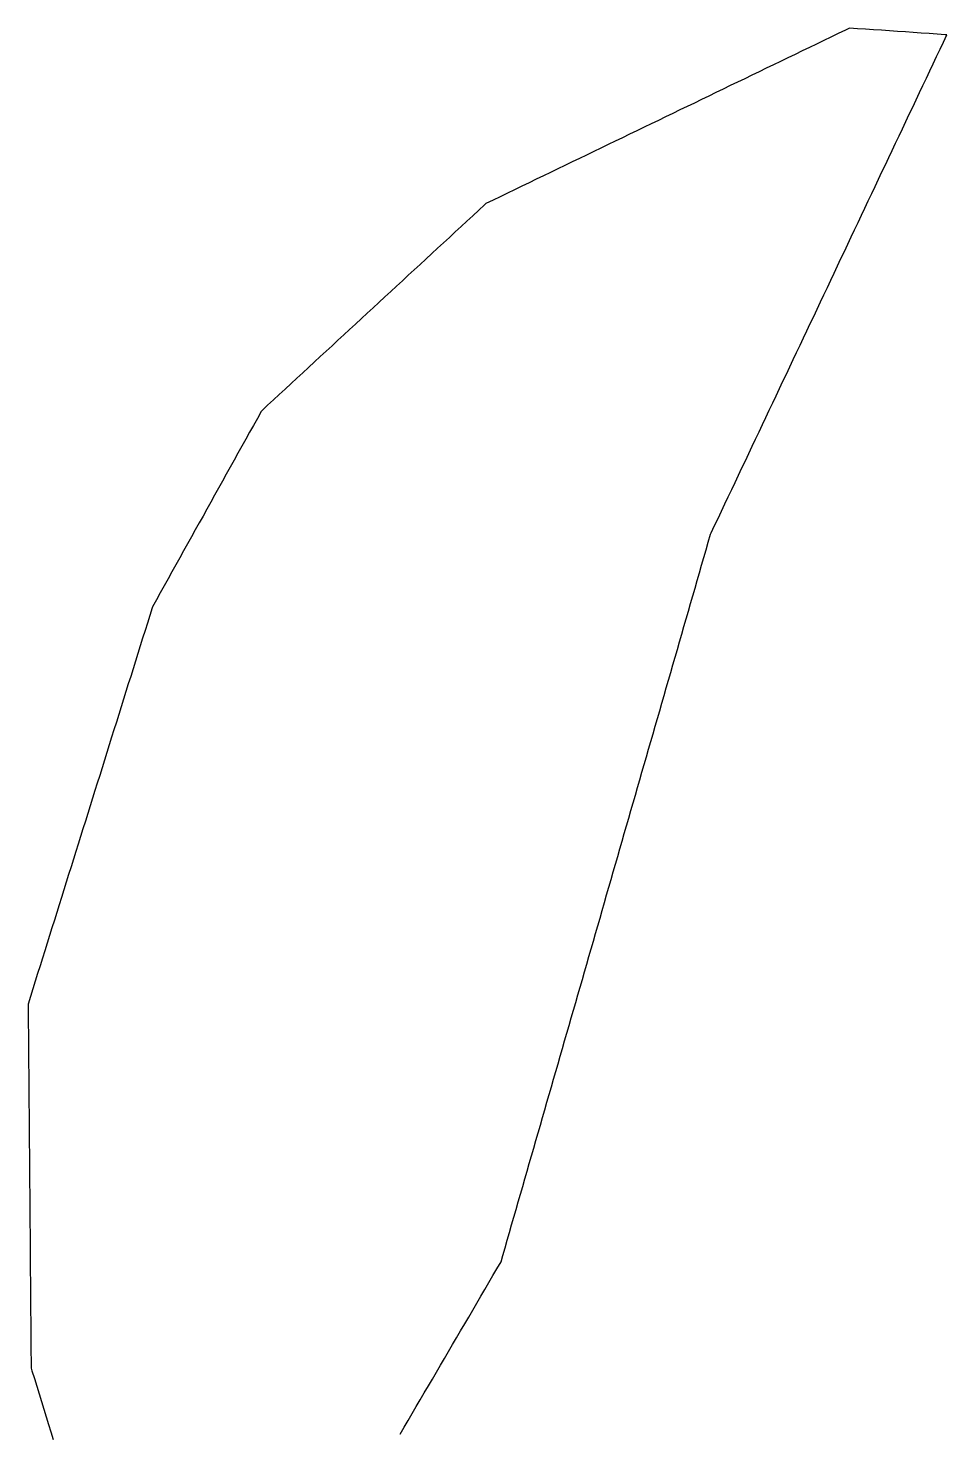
# Model space of a CAD drawing. Header units: millimetres. Extents: x 230 to 3347, y 514 to 5196.
# Drawn here: x 1107.4 to 1222.5, y 4398.1 to 4574.1 of the extents above; entities that cross this region are included whole.
import ezdxf

# ---------------------------------------------------------------- set-up
doc = ezdxf.new("R2010")
doc.units = ezdxf.units.MM
doc.layers.add('ALL_ISLANDS', color=7, linetype='Continuous')
doc.layers.add('OUTLINE_ISLAND_01', color=7, linetype='Continuous')

msp = doc.modelspace()

# ---------------------------------------------------------------- linework, layer by layer
at = {"layer": 'ALL_ISLANDS'}
msp.add_lwpolyline([(1153.9714, 4398.0231), (1154.4771, 4398.8858), (1154.9828, 4399.7485), (1155.4885, 4400.6112), (1155.9941, 4401.4739), (1156.4998, 4402.3366), (1157.0055, 4403.1994), (1157.5112, 4404.0621), (1158.0169, 4404.9248), (1158.5226, 4405.7875), (1159.0283, 4406.6502), (1159.534, 4407.5129), (1160.0397, 4408.3756), (1160.5453, 4409.2384), (1161.051, 4410.1011), (1161.5567, 4410.9638), (1162.0624, 4411.8265), (1162.5681, 4412.6892), (1163.0738, 4413.5519), (1163.5795, 4414.4147), (1164.0852, 4415.2774), (1164.5909, 4416.1401), (1165.0966, 4417.0028), (1165.6022, 4417.8655), (1166.1079, 4418.7282), (1166.6136, 4419.5909), (1166.8384, 4420.3712), (1167.1152, 4421.3322), (1167.392, 4422.2931), (1167.6689, 4423.254), (1167.9457, 4424.2149), (1168.2225, 4425.1759), (1168.4993, 4426.1368), (1168.7761, 4427.0977), (1169.0529, 4428.0586), (1169.3297, 4429.0196), (1169.6066, 4429.9805), (1169.8834, 4430.9414), (1170.1602, 4431.9023), (1170.437, 4432.8632), (1170.7138, 4433.8242), (1170.9906, 4434.7851), (1171.2675, 4435.746), (1171.5443, 4436.7069), (1171.8211, 4437.6679), (1172.0979, 4438.6288), (1172.3747, 4439.5897), (1172.6515, 4440.5506), (1172.9283, 4441.5116), (1173.2052, 4442.4725), (1173.482, 4443.4334), (1173.7588, 4444.3943), (1174.0356, 4445.3552), (1174.3124, 4446.3162), (1174.5892, 4447.2771), (1174.8661, 4448.238), (1175.1429, 4449.1989), (1175.4197, 4450.1599), (1175.6965, 4451.1208), (1175.9733, 4452.0817), (1176.2501, 4453.0426), (1176.5269, 4454.0036), (1176.8038, 4454.9645), (1177.0806, 4455.9254), (1177.3574, 4456.8863), (1177.6342, 4457.8472), (1177.911, 4458.8082), (1178.1878, 4459.7691), (1178.4646, 4460.73), (1178.7415, 4461.6909), (1179.0183, 4462.6519), (1179.2951, 4463.6128), (1179.5719, 4464.5737), (1179.8487, 4465.5346), (1180.1255, 4466.4956), (1180.4024, 4467.4565), (1180.6792, 4468.4174), (1180.956, 4469.3783), (1181.2328, 4470.3392), (1181.5096, 4471.3002), (1181.7864, 4472.2611), (1182.0632, 4473.222), (1182.3401, 4474.1829), (1182.6169, 4475.1439), (1182.8937, 4476.1048), (1183.1705, 4477.0657), (1183.4473, 4478.0266), (1183.7241, 4478.9876), (1184.001, 4479.9485), (1184.2778, 4480.9094), (1184.5546, 4481.8703), (1184.8314, 4482.8312), (1185.1082, 4483.7922), (1185.385, 4484.7531), (1185.6618, 4485.714), (1185.9387, 4486.6749), (1186.2155, 4487.6359), (1186.4923, 4488.5968), (1186.7691, 4489.5577), (1187.0459, 4490.5186), (1187.3227, 4491.4796), (1187.5996, 4492.4405), (1187.8764, 4493.4014), (1188.1532, 4494.3623), (1188.43, 4495.3233), (1188.7068, 4496.2842), (1188.9836, 4497.2451), (1189.2604, 4498.206), (1189.5373, 4499.1669), (1189.8141, 4500.1279), (1190.0909, 4501.0888), (1190.3677, 4502.0497), (1190.6445, 4503.0106), (1190.9213, 4503.9716), (1191.1982, 4504.9325), (1191.475, 4505.8934), (1191.7518, 4506.8543), (1192.0286, 4507.8153), (1192.3054, 4508.7762), (1192.5822, 4509.7371), (1192.859, 4510.698), (1192.9459, 4510.8814), (1193.3739, 4511.7852), (1193.8019, 4512.689), (1194.2298, 4513.5928), (1194.6578, 4514.4966), (1195.0858, 4515.4004), (1195.5138, 4516.3042), (1195.9417, 4517.208), (1196.3697, 4518.1118), (1196.7977, 4519.0156), (1197.2257, 4519.9193), (1197.6536, 4520.8231), (1198.0816, 4521.7269), (1198.5096, 4522.6307), (1198.9376, 4523.5345), (1199.3655, 4524.4383), (1199.7935, 4525.3421), (1200.2215, 4526.2459), (1200.6495, 4527.1497), (1201.0774, 4528.0535), (1201.5054, 4528.9572), (1201.9334, 4529.861), (1202.3614, 4530.7648), (1202.7893, 4531.6686), (1203.2173, 4532.5724), (1203.6453, 4533.4762), (1204.0733, 4534.38), (1204.5013, 4535.2838), (1204.9292, 4536.1876), (1205.3572, 4537.0914), (1205.7852, 4537.9951), (1206.2132, 4538.8989), (1206.6411, 4539.8027), (1207.0691, 4540.7065), (1207.4971, 4541.6103), (1207.9251, 4542.5141), (1208.353, 4543.4179), (1208.781, 4544.3217), (1209.209, 4545.2255), (1209.637, 4546.1293), (1210.0649, 4547.033), (1210.4929, 4547.9368), (1210.9209, 4548.8406), (1211.3489, 4549.7444), (1211.7768, 4550.6482), (1212.2048, 4551.552), (1212.6328, 4552.4558), (1213.0608, 4553.3596), (1213.4887, 4554.2634), (1213.9167, 4555.1672), (1214.3447, 4556.0709), (1214.7727, 4556.9747), (1215.2007, 4557.8785), (1215.6286, 4558.7823), (1216.0566, 4559.6861), (1216.4846, 4560.5899), (1216.9126, 4561.4937), (1217.3405, 4562.3975), (1217.7685, 4563.3013), (1218.1965, 4564.2051), (1218.6245, 4565.1088), (1219.0524, 4566.0126), (1219.4804, 4566.9164), (1219.9084, 4567.8202), (1220.3364, 4568.724), (1220.7643, 4569.6278), (1221.1923, 4570.5316), (1221.6203, 4571.4354), (1222.0483, 4572.3392), (1222.4762, 4573.243), (1222.2569, 4573.2582), (1221.2593, 4573.3273), (1220.2617, 4573.3964), (1219.2641, 4573.4656), (1218.2665, 4573.5347), (1217.2689, 4573.6039), (1216.2713, 4573.673), (1215.2737, 4573.7421), (1214.2761, 4573.8113), (1213.2785, 4573.8804), (1212.2809, 4573.9496), (1211.2833, 4574.0187), (1210.2856, 4574.0879), (1209.7543, 4573.8316), (1208.8536, 4573.3972), (1207.9528, 4572.9628), (1207.0521, 4572.5284), (1206.1514, 4572.094), (1205.2507, 4571.6597), (1204.3499, 4571.2253), (1203.4492, 4570.7909), (1202.5485, 4570.3565), (1201.6478, 4569.9221), (1200.747, 4569.4877), (1199.8463, 4569.0533), (1198.9456, 4568.6189), (1198.0449, 4568.1846), (1197.1441, 4567.7502), (1196.2434, 4567.3158), (1195.3427, 4566.8814), (1194.442, 4566.447), (1193.5412, 4566.0126), (1192.6405, 4565.5782), (1191.7398, 4565.1438), (1190.839, 4564.7094), (1189.9383, 4564.2751), (1189.0376, 4563.8407), (1188.1369, 4563.4063), (1187.2361, 4562.9719), (1186.3354, 4562.5375), (1185.4347, 4562.1031), (1184.534, 4561.6687), (1183.6332, 4561.2343), (1182.7325, 4560.8), (1181.8318, 4560.3656), (1180.9311, 4559.9312), (1180.0303, 4559.4968), (1179.1296, 4559.0624), (1178.2289, 4558.628), (1177.3282, 4558.1936), (1176.4274, 4557.7592), (1175.5267, 4557.3248), (1174.626, 4556.8905), (1173.7253, 4556.4561), (1172.8245, 4556.0217), (1171.9238, 4555.5873), (1171.0231, 4555.1529), (1170.1224, 4554.7185), (1169.2216, 4554.2841), (1168.3209, 4553.8497), (1167.4202, 4553.4154), (1166.5195, 4552.981), (1165.6187, 4552.5466), (1164.718, 4552.1122), (1164.5517, 4551.9587), (1163.8169, 4551.2803), (1163.0822, 4550.602), (1162.3474, 4549.9237), (1161.6126, 4549.2454), (1160.8779, 4548.5671), (1160.1431, 4547.8887), (1159.4083, 4547.2104), (1158.6736, 4546.5321), (1157.9388, 4545.8538), (1157.204, 4545.1755), (1156.4693, 4544.4971), (1155.7345, 4543.8188), (1154.9997, 4543.1405), (1154.265, 4542.4622), (1153.5302, 4541.7839), (1152.7954, 4541.1055), (1152.0607, 4540.4272), (1151.3259, 4539.7489), (1150.5911, 4539.0706), (1149.8564, 4538.3923), (1149.1216, 4537.7139), (1148.3868, 4537.0356), (1147.6521, 4536.3573), (1146.9173, 4535.679), (1146.1825, 4535.0007), (1145.4478, 4534.3223), (1144.713, 4533.644), (1143.9782, 4532.9657), (1143.2435, 4532.2874), (1142.5087, 4531.6091), (1141.7739, 4530.9307), (1141.0392, 4530.2524), (1140.3044, 4529.5741), (1139.5696, 4528.8958), (1138.8349, 4528.2175), (1138.1001, 4527.5391), (1137.3653, 4526.8608), (1136.6306, 4526.1825), (1136.5811, 4526.0937), (1136.0943, 4525.2202), (1135.6076, 4524.3466), (1135.1209, 4523.4731), (1134.6341, 4522.5995), (1134.1474, 4521.726), (1133.6606, 4520.8525), (1133.1739, 4519.9789), (1132.6871, 4519.1054), (1132.2004, 4518.2318), (1131.7136, 4517.3583), (1131.2269, 4516.4847), (1130.7402, 4515.6112), (1130.2534, 4514.7376), (1129.7667, 4513.8641), (1129.2799, 4512.9906), (1128.7932, 4512.117), (1128.3064, 4511.2435), (1127.8197, 4510.3699), (1127.333, 4509.4964), (1126.8462, 4508.6228), (1126.3595, 4507.7493), (1125.8727, 4506.8757), (1125.386, 4506.0022), (1124.8992, 4505.1287), (1124.4125, 4504.2551), (1123.9258, 4503.3816), (1123.439, 4502.508), (1122.9523, 4501.6345), (1122.9108, 4501.5023), (1122.6119, 4500.548), (1122.313, 4499.5937), (1122.0141, 4498.6394), (1121.7152, 4497.6851), (1121.4163, 4496.7309), (1121.1173, 4495.7766), (1120.8184, 4494.8223), (1120.5195, 4493.868), (1120.2206, 4492.9137), (1119.9217, 4491.9595), (1119.6227, 4491.0052), (1119.3238, 4490.0509), (1119.0249, 4489.0966), (1118.726, 4488.1424), (1118.4271, 4487.1881), (1118.1282, 4486.2338), (1117.8292, 4485.2795), (1117.5303, 4484.3252), (1117.2314, 4483.371), (1116.9325, 4482.4167), (1116.6336, 4481.4624), (1116.3347, 4480.5081), (1116.0357, 4479.5538), (1115.7368, 4478.5996), (1115.4379, 4477.6453), (1115.139, 4476.691), (1114.8401, 4475.7367), (1114.5411, 4474.7824), (1114.2422, 4473.8282), (1113.9433, 4472.8739), (1113.6444, 4471.9196), (1113.3455, 4470.9653), (1113.0466, 4470.0111), (1112.7476, 4469.0568), (1112.4487, 4468.1025), (1112.1498, 4467.1482), (1111.8509, 4466.1939), (1111.552, 4465.2397), (1111.253, 4464.2854), (1110.9541, 4463.3311), (1110.6552, 4462.3768), (1110.3563, 4461.4225), (1110.0574, 4460.4683), (1109.7585, 4459.514), (1109.4595, 4458.5597), (1109.1606, 4457.6054), (1108.8617, 4456.6512), (1108.5628, 4455.6969), (1108.2639, 4454.7426), (1107.9649, 4453.7883), (1107.666, 4452.834), (1107.3671, 4451.8798), (1107.3721, 4451.2788), (1107.3804, 4450.2788), (1107.3887, 4449.2788), (1107.3971, 4448.2789), (1107.4054, 4447.2789), (1107.4137, 4446.2789), (1107.422, 4445.279), (1107.4303, 4444.279), (1107.4387, 4443.279), (1107.447, 4442.2791), (1107.4553, 4441.2791), (1107.4636, 4440.2791), (1107.4719, 4439.2792), (1107.4803, 4438.2792), (1107.4886, 4437.2792), (1107.4969, 4436.2793), (1107.5052, 4435.2793), (1107.5135, 4434.2793), (1107.5219, 4433.2794), (1107.5302, 4432.2794), (1107.5385, 4431.2794), (1107.5468, 4430.2795), (1107.5551, 4429.2795), (1107.5635, 4428.2796), (1107.5718, 4427.2796), (1107.5801, 4426.2796), (1107.5884, 4425.2797), (1107.5967, 4424.2797), (1107.605, 4423.2797), (1107.6134, 4422.2798), (1107.6217, 4421.2798), (1107.63, 4420.2798), (1107.6383, 4419.2799), (1107.6466, 4418.2799), (1107.655, 4417.2799), (1107.6633, 4416.28), (1107.6716, 4415.28), (1107.6799, 4414.28), (1107.6882, 4413.2801), (1107.6966, 4412.2801), (1107.7049, 4411.2801), (1107.7132, 4410.2802), (1107.7215, 4409.2802), (1107.7298, 4408.2802), (1107.7382, 4407.2803), (1107.7465, 4406.2803), (1107.8538, 4405.9332), (1108.1491, 4404.9778), (1108.4444, 4404.0224), (1108.7397, 4403.067), (1109.035, 4402.1116), (1109.3304, 4401.1562), (1109.6257, 4400.2008), (1109.921, 4399.2454), (1110.2163, 4398.29), (1110.5116, 4397.3346)], dxfattribs=at)
at = {"layer": 'OUTLINE_ISLAND_01'}
msp.add_lwpolyline([(1153.9714, 4398.0231), (1154.4771, 4398.8858), (1154.9828, 4399.7485), (1155.4885, 4400.6112), (1155.9941, 4401.4739), (1156.4998, 4402.3366), (1157.0055, 4403.1994), (1157.5112, 4404.0621), (1158.0169, 4404.9248), (1158.5226, 4405.7875), (1159.0283, 4406.6502), (1159.534, 4407.5129), (1160.0397, 4408.3756), (1160.5453, 4409.2384), (1161.051, 4410.1011), (1161.5567, 4410.9638), (1162.0624, 4411.8265), (1162.5681, 4412.6892), (1163.0738, 4413.5519), (1163.5795, 4414.4147), (1164.0852, 4415.2774), (1164.5909, 4416.1401), (1165.0966, 4417.0028), (1165.6022, 4417.8655), (1166.1079, 4418.7282), (1166.6136, 4419.5909), (1166.8384, 4420.3712), (1167.1152, 4421.3322), (1167.392, 4422.2931), (1167.6689, 4423.254), (1167.9457, 4424.2149), (1168.2225, 4425.1759), (1168.4993, 4426.1368), (1168.7761, 4427.0977), (1169.0529, 4428.0586), (1169.3297, 4429.0196), (1169.6066, 4429.9805), (1169.8834, 4430.9414), (1170.1602, 4431.9023), (1170.437, 4432.8632), (1170.7138, 4433.8242), (1170.9906, 4434.7851), (1171.2675, 4435.746), (1171.5443, 4436.7069), (1171.8211, 4437.6679), (1172.0979, 4438.6288), (1172.3747, 4439.5897), (1172.6515, 4440.5506), (1172.9283, 4441.5116), (1173.2052, 4442.4725), (1173.482, 4443.4334), (1173.7588, 4444.3943), (1174.0356, 4445.3552), (1174.3124, 4446.3162), (1174.5892, 4447.2771), (1174.8661, 4448.238), (1175.1429, 4449.1989), (1175.4197, 4450.1599), (1175.6965, 4451.1208), (1175.9733, 4452.0817), (1176.2501, 4453.0426), (1176.5269, 4454.0036), (1176.8038, 4454.9645), (1177.0806, 4455.9254), (1177.3574, 4456.8863), (1177.6342, 4457.8472), (1177.911, 4458.8082), (1178.1878, 4459.7691), (1178.4646, 4460.73), (1178.7415, 4461.6909), (1179.0183, 4462.6519), (1179.2951, 4463.6128), (1179.5719, 4464.5737), (1179.8487, 4465.5346), (1180.1255, 4466.4956), (1180.4024, 4467.4565), (1180.6792, 4468.4174), (1180.956, 4469.3783), (1181.2328, 4470.3392), (1181.5096, 4471.3002), (1181.7864, 4472.2611), (1182.0632, 4473.222), (1182.3401, 4474.1829), (1182.6169, 4475.1439), (1182.8937, 4476.1048), (1183.1705, 4477.0657), (1183.4473, 4478.0266), (1183.7241, 4478.9876), (1184.001, 4479.9485), (1184.2778, 4480.9094), (1184.5546, 4481.8703), (1184.8314, 4482.8312), (1185.1082, 4483.7922), (1185.385, 4484.7531), (1185.6618, 4485.714), (1185.9387, 4486.6749), (1186.2155, 4487.6359), (1186.4923, 4488.5968), (1186.7691, 4489.5577), (1187.0459, 4490.5186), (1187.3227, 4491.4796), (1187.5996, 4492.4405), (1187.8764, 4493.4014), (1188.1532, 4494.3623), (1188.43, 4495.3233), (1188.7068, 4496.2842), (1188.9836, 4497.2451), (1189.2604, 4498.206), (1189.5373, 4499.1669), (1189.8141, 4500.1279), (1190.0909, 4501.0888), (1190.3677, 4502.0497), (1190.6445, 4503.0106), (1190.9213, 4503.9716), (1191.1982, 4504.9325), (1191.475, 4505.8934), (1191.7518, 4506.8543), (1192.0286, 4507.8153), (1192.3054, 4508.7762), (1192.5822, 4509.7371), (1192.859, 4510.698), (1192.9459, 4510.8814), (1193.3739, 4511.7852), (1193.8019, 4512.689), (1194.2298, 4513.5928), (1194.6578, 4514.4966), (1195.0858, 4515.4004), (1195.5138, 4516.3042), (1195.9417, 4517.208), (1196.3697, 4518.1118), (1196.7977, 4519.0156), (1197.2257, 4519.9193), (1197.6536, 4520.8231), (1198.0816, 4521.7269), (1198.5096, 4522.6307), (1198.9376, 4523.5345), (1199.3655, 4524.4383), (1199.7935, 4525.3421), (1200.2215, 4526.2459), (1200.6495, 4527.1497), (1201.0774, 4528.0535), (1201.5054, 4528.9572), (1201.9334, 4529.861), (1202.3614, 4530.7648), (1202.7893, 4531.6686), (1203.2173, 4532.5724), (1203.6453, 4533.4762), (1204.0733, 4534.38), (1204.5013, 4535.2838), (1204.9292, 4536.1876), (1205.3572, 4537.0914), (1205.7852, 4537.9951), (1206.2132, 4538.8989), (1206.6411, 4539.8027), (1207.0691, 4540.7065), (1207.4971, 4541.6103), (1207.9251, 4542.5141), (1208.353, 4543.4179), (1208.781, 4544.3217), (1209.209, 4545.2255), (1209.637, 4546.1293), (1210.0649, 4547.033), (1210.4929, 4547.9368), (1210.9209, 4548.8406), (1211.3489, 4549.7444), (1211.7768, 4550.6482), (1212.2048, 4551.552), (1212.6328, 4552.4558), (1213.0608, 4553.3596), (1213.4887, 4554.2634), (1213.9167, 4555.1672), (1214.3447, 4556.0709), (1214.7727, 4556.9747), (1215.2007, 4557.8785), (1215.6286, 4558.7823), (1216.0566, 4559.6861), (1216.4846, 4560.5899), (1216.9126, 4561.4937), (1217.3405, 4562.3975), (1217.7685, 4563.3013), (1218.1965, 4564.2051), (1218.6245, 4565.1088), (1219.0524, 4566.0126), (1219.4804, 4566.9164), (1219.9084, 4567.8202), (1220.3364, 4568.724), (1220.7643, 4569.6278), (1221.1923, 4570.5316), (1221.6203, 4571.4354), (1222.0483, 4572.3392), (1222.4762, 4573.243), (1222.2569, 4573.2582), (1221.2593, 4573.3273), (1220.2617, 4573.3964), (1219.2641, 4573.4656), (1218.2665, 4573.5347), (1217.2689, 4573.6039), (1216.2713, 4573.673), (1215.2737, 4573.7421), (1214.2761, 4573.8113), (1213.2785, 4573.8804), (1212.2809, 4573.9496), (1211.2833, 4574.0187), (1210.2856, 4574.0879), (1209.7543, 4573.8316), (1208.8536, 4573.3972), (1207.9528, 4572.9628), (1207.0521, 4572.5284), (1206.1514, 4572.094), (1205.2507, 4571.6597), (1204.3499, 4571.2253), (1203.4492, 4570.7909), (1202.5485, 4570.3565), (1201.6478, 4569.9221), (1200.747, 4569.4877), (1199.8463, 4569.0533), (1198.9456, 4568.6189), (1198.0449, 4568.1846), (1197.1441, 4567.7502), (1196.2434, 4567.3158), (1195.3427, 4566.8814), (1194.442, 4566.447), (1193.5412, 4566.0126), (1192.6405, 4565.5782), (1191.7398, 4565.1438), (1190.839, 4564.7094), (1189.9383, 4564.2751), (1189.0376, 4563.8407), (1188.1369, 4563.4063), (1187.2361, 4562.9719), (1186.3354, 4562.5375), (1185.4347, 4562.1031), (1184.534, 4561.6687), (1183.6332, 4561.2343), (1182.7325, 4560.8), (1181.8318, 4560.3656), (1180.9311, 4559.9312), (1180.0303, 4559.4968), (1179.1296, 4559.0624), (1178.2289, 4558.628), (1177.3282, 4558.1936), (1176.4274, 4557.7592), (1175.5267, 4557.3248), (1174.626, 4556.8905), (1173.7253, 4556.4561), (1172.8245, 4556.0217), (1171.9238, 4555.5873), (1171.0231, 4555.1529), (1170.1224, 4554.7185), (1169.2216, 4554.2841), (1168.3209, 4553.8497), (1167.4202, 4553.4154), (1166.5195, 4552.981), (1165.6187, 4552.5466), (1164.718, 4552.1122), (1164.5517, 4551.9587), (1163.8169, 4551.2803), (1163.0822, 4550.602), (1162.3474, 4549.9237), (1161.6126, 4549.2454), (1160.8779, 4548.5671), (1160.1431, 4547.8887), (1159.4083, 4547.2104), (1158.6736, 4546.5321), (1157.9388, 4545.8538), (1157.204, 4545.1755), (1156.4693, 4544.4971), (1155.7345, 4543.8188), (1154.9997, 4543.1405), (1154.265, 4542.4622), (1153.5302, 4541.7839), (1152.7954, 4541.1055), (1152.0607, 4540.4272), (1151.3259, 4539.7489), (1150.5911, 4539.0706), (1149.8564, 4538.3923), (1149.1216, 4537.7139), (1148.3868, 4537.0356), (1147.6521, 4536.3573), (1146.9173, 4535.679), (1146.1825, 4535.0007), (1145.4478, 4534.3223), (1144.713, 4533.644), (1143.9782, 4532.9657), (1143.2435, 4532.2874), (1142.5087, 4531.6091), (1141.7739, 4530.9307), (1141.0392, 4530.2524), (1140.3044, 4529.5741), (1139.5696, 4528.8958), (1138.8349, 4528.2175), (1138.1001, 4527.5391), (1137.3653, 4526.8608), (1136.6306, 4526.1825), (1136.5811, 4526.0937), (1136.0943, 4525.2202), (1135.6076, 4524.3466), (1135.1209, 4523.4731), (1134.6341, 4522.5995), (1134.1474, 4521.726), (1133.6606, 4520.8525), (1133.1739, 4519.9789), (1132.6871, 4519.1054), (1132.2004, 4518.2318), (1131.7136, 4517.3583), (1131.2269, 4516.4847), (1130.7402, 4515.6112), (1130.2534, 4514.7376), (1129.7667, 4513.8641), (1129.2799, 4512.9906), (1128.7932, 4512.117), (1128.3064, 4511.2435), (1127.8197, 4510.3699), (1127.333, 4509.4964), (1126.8462, 4508.6228), (1126.3595, 4507.7493), (1125.8727, 4506.8757), (1125.386, 4506.0022), (1124.8992, 4505.1287), (1124.4125, 4504.2551), (1123.9258, 4503.3816), (1123.439, 4502.508), (1122.9523, 4501.6345), (1122.9108, 4501.5023), (1122.6119, 4500.548), (1122.313, 4499.5937), (1122.0141, 4498.6394), (1121.7152, 4497.6851), (1121.4163, 4496.7309), (1121.1173, 4495.7766), (1120.8184, 4494.8223), (1120.5195, 4493.868), (1120.2206, 4492.9137), (1119.9217, 4491.9595), (1119.6227, 4491.0052), (1119.3238, 4490.0509), (1119.0249, 4489.0966), (1118.726, 4488.1424), (1118.4271, 4487.1881), (1118.1282, 4486.2338), (1117.8292, 4485.2795), (1117.5303, 4484.3252), (1117.2314, 4483.371), (1116.9325, 4482.4167), (1116.6336, 4481.4624), (1116.3347, 4480.5081), (1116.0357, 4479.5538), (1115.7368, 4478.5996), (1115.4379, 4477.6453), (1115.139, 4476.691), (1114.8401, 4475.7367), (1114.5411, 4474.7824), (1114.2422, 4473.8282), (1113.9433, 4472.8739), (1113.6444, 4471.9196), (1113.3455, 4470.9653), (1113.0466, 4470.0111), (1112.7476, 4469.0568), (1112.4487, 4468.1025), (1112.1498, 4467.1482), (1111.8509, 4466.1939), (1111.552, 4465.2397), (1111.253, 4464.2854), (1110.9541, 4463.3311), (1110.6552, 4462.3768), (1110.3563, 4461.4225), (1110.0574, 4460.4683), (1109.7585, 4459.514), (1109.4595, 4458.5597), (1109.1606, 4457.6054), (1108.8617, 4456.6512), (1108.5628, 4455.6969), (1108.2639, 4454.7426), (1107.9649, 4453.7883), (1107.666, 4452.834), (1107.3671, 4451.8798), (1107.3721, 4451.2788), (1107.3804, 4450.2788), (1107.3887, 4449.2788), (1107.3971, 4448.2789), (1107.4054, 4447.2789), (1107.4137, 4446.2789), (1107.422, 4445.279), (1107.4303, 4444.279), (1107.4387, 4443.279), (1107.447, 4442.2791), (1107.4553, 4441.2791), (1107.4636, 4440.2791), (1107.4719, 4439.2792), (1107.4803, 4438.2792), (1107.4886, 4437.2792), (1107.4969, 4436.2793), (1107.5052, 4435.2793), (1107.5135, 4434.2793), (1107.5219, 4433.2794), (1107.5302, 4432.2794), (1107.5385, 4431.2794), (1107.5468, 4430.2795), (1107.5551, 4429.2795), (1107.5635, 4428.2796), (1107.5718, 4427.2796), (1107.5801, 4426.2796), (1107.5884, 4425.2797), (1107.5967, 4424.2797), (1107.605, 4423.2797), (1107.6134, 4422.2798), (1107.6217, 4421.2798), (1107.63, 4420.2798), (1107.6383, 4419.2799), (1107.6466, 4418.2799), (1107.655, 4417.2799), (1107.6633, 4416.28), (1107.6716, 4415.28), (1107.6799, 4414.28), (1107.6882, 4413.2801), (1107.6966, 4412.2801), (1107.7049, 4411.2801), (1107.7132, 4410.2802), (1107.7215, 4409.2802), (1107.7298, 4408.2802), (1107.7382, 4407.2803), (1107.7465, 4406.2803), (1107.8538, 4405.9332), (1108.1491, 4404.9778), (1108.4444, 4404.0224), (1108.7397, 4403.067), (1109.035, 4402.1116), (1109.3304, 4401.1562), (1109.6257, 4400.2008), (1109.921, 4399.2454), (1110.2163, 4398.29), (1110.5116, 4397.3346)], dxfattribs=at)

doc.saveas('drawing.dxf')
